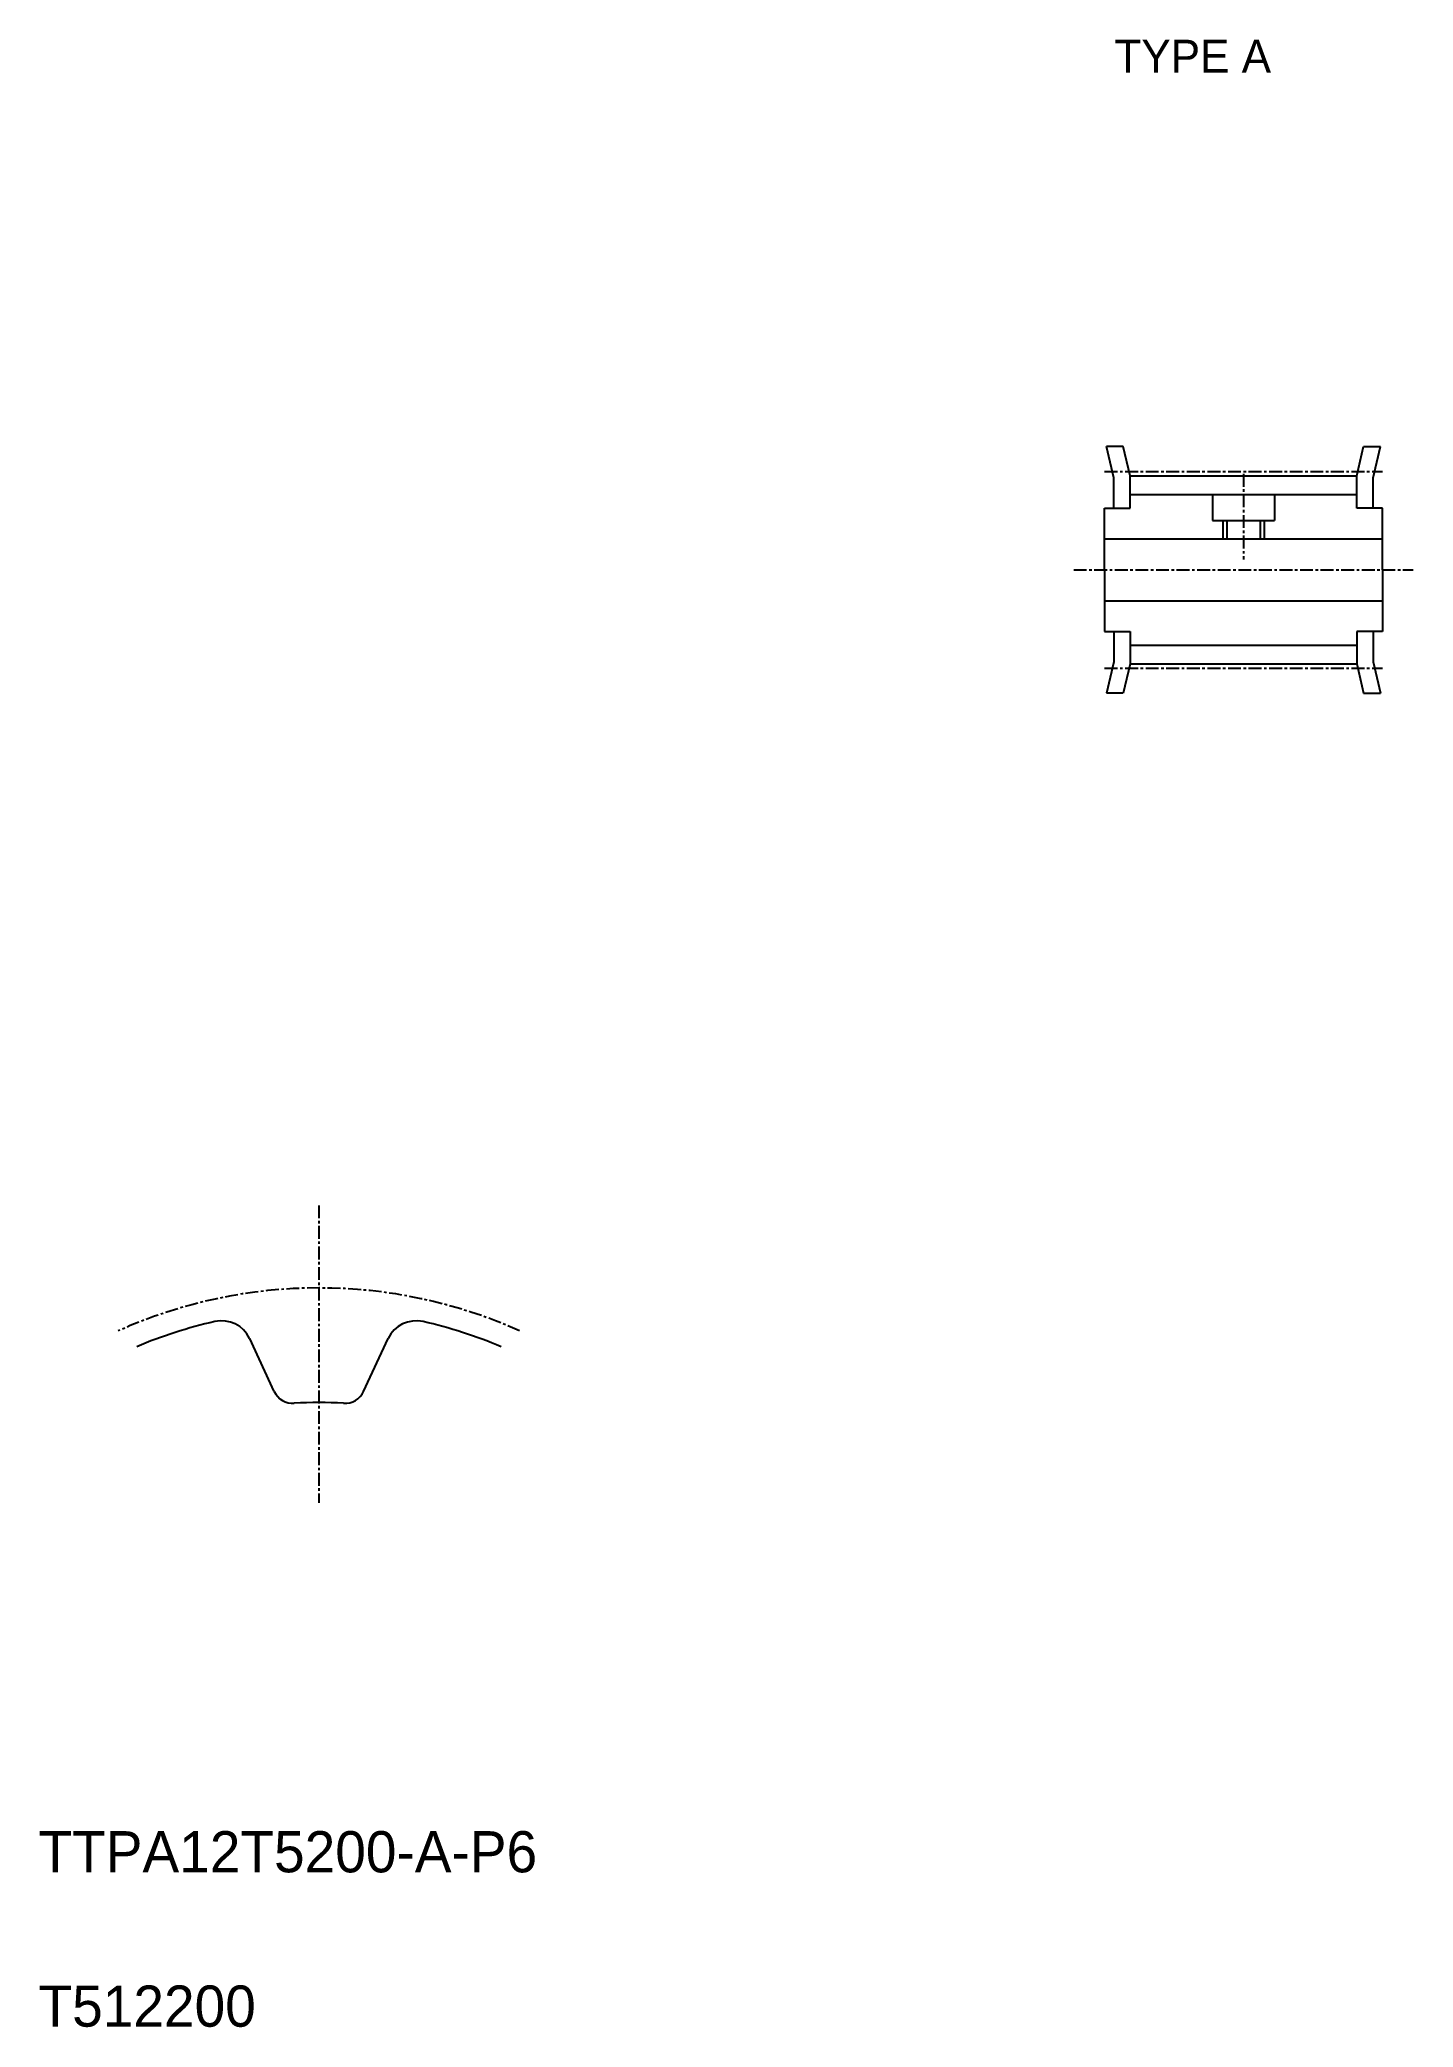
# Model space of a CAD drawing. Extents: x 10 to 144, y 10 to 203.
import ezdxf

# ---------------------------------------------------------------- set-up
doc = ezdxf.new("R2010")
doc.units = 0
doc.linetypes.add('CENTER', pattern=[2, 1.25, -0.25, 0.25, -0.25])
doc.layers.get('0').update_dxf_attribs({"linetype": 'CONTINUOUS'})
doc.layers.add('CENTER', color=1, linetype='CENTER')

msp = doc.modelspace()

# ---------------------------------------------------------------- linework, layer by layer
at = {"color": 7, "linetype": 'CONTINUOUS'}
for p, q in [((114.5, 160.52), (113.78, 163.58)), ((115.42, 163.58), (113.78, 163.58)), ((116.1, 160.71), (115.42, 163.58)), ((138.1, 160.71), (138.77, 163.58)), ((138.77, 163.58), (140.42, 163.58)), ((139.7, 160.52), (140.42, 163.58)), ((114.5, 157.58), (114.5, 160.52)), ((116.1, 157.58), (116.1, 160.71)), ((116.1, 160.71), (138.1, 160.71)), ((138.1, 157.58), (138.1, 160.71)), ((139.7, 157.58), (139.7, 160.52)), ((116.1, 158.91), (138.1, 158.91)), ((124.1, 158.91), (124.1, 156.38)), ((130.1, 158.91), (130.1, 156.38)), ((113.6, 151.58), (113.6, 157.58)), ((113.6, 157.58), (116.1, 157.58)), ((140.6, 157.58), (138.1, 157.58)), ((140.6, 151.58), (140.6, 157.58)), ((113.6, 154.58), (140.6, 154.58)), ((124.1, 156.38), (130.1, 156.38)), ((125.48, 156.38), (125.48, 154.58)), ((128.72, 156.38), (128.72, 154.58)), ((113.6, 151.58), (113.6, 145.58)), ((140.6, 151.58), (140.6, 145.58)), ((113.6, 148.58), (140.6, 148.58)), ((113.6, 145.58), (116.1, 145.58)), ((114.5, 145.58), (114.5, 142.64)), ((116.1, 145.58), (116.1, 142.46)), ((138.1, 145.58), (138.1, 142.46)), ((140.6, 145.58), (138.1, 145.58)), ((139.7, 145.58), (139.7, 142.64)), ((116.1, 144.26), (138.1, 144.26)), ((114.5, 142.64), (113.78, 139.58)), ((116.1, 142.46), (115.42, 139.58)), ((116.1, 142.46), (138.1, 142.46)), ((138.1, 142.46), (138.77, 139.58)), ((139.7, 142.64), (140.42, 139.58)), ((115.42, 139.58), (113.78, 139.58)), ((138.77, 139.58), (140.42, 139.58)), ((32.91, 71.74), (30.52, 76.87)), ((41.59, 71.74), (43.98, 76.87))]:
    msp.add_line(p, q, dxfattribs=at)
at = {"color": 3, "linetype": 'CONTINUOUS'}
for p, q in [((125.1, 156.38), (125.1, 154.58)), ((129.1, 156.38), (129.1, 154.58))]:
    msp.add_line(p, q, dxfattribs=at)
at = {"color": 7, "linetype": 'CONTINUOUS'}
for centre, radius, start, end in [((37.25, 34.04), 45.62, 102.8128, 112.8447), ((27.8, 75.6), 3, 25, 102.8128), ((46.7, 75.6), 3, 77.1872, 155), ((37.25, 34.04), 45.62, 67.1553, 77.1872), ((34.72, 72.58), 2, 205, 273.7512), ((39.78, 72.58), 2, 266.2488, 335), ((37.25, 34.04), 36.62, 86.2488, 93.7512)]:
    msp.add_arc(centre, radius, start, end, dxfattribs=at)
at = {"layer": 'CENTER', "color": 1, "linetype": 'CENTER'}
for p, q in [((113.6, 161.13), (140.6, 161.13)), ((127.1, 160.91), (127.1, 152.58)), ((110.6, 151.58), (143.6, 151.58)), ((113.6, 142.03), (140.6, 142.03)), ((37.25, 89.82), (37.25, 60.91))]:
    msp.add_line(p, q, dxfattribs=at)
msp.add_arc((37.25, 34.04), 47.75, 65.8872, 114.1128, dxfattribs=at)

# ---------------------------------------------------------------- texts
at = {"color": 7, "linetype": 'CONTINUOUS'}
for s, height, p in [('TYPE A', 3.2, (114.56, 199.9)), ('TTPA12T5200-A-P6', 4, (10, 25)), ('T512200', 4, (10, 10))]:
    msp.add_text(s, height=height, dxfattribs=at).set_placement(p)

doc.saveas('drawing.dxf')
